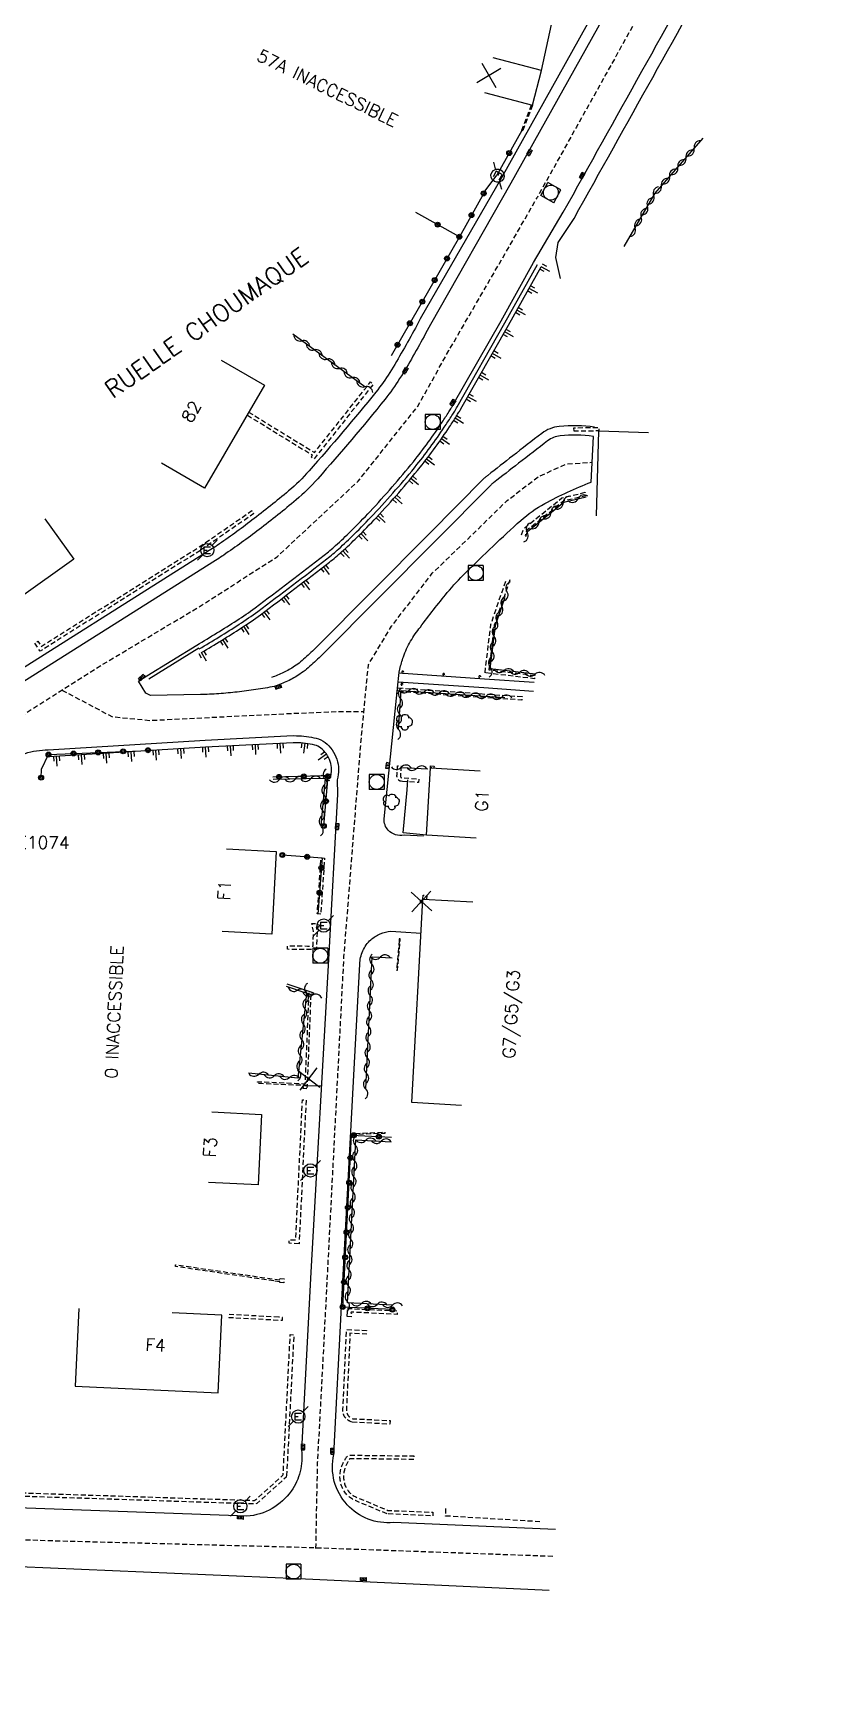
# Model space of a CAD drawing. Header units: millimetres. Extents: x 159999 to 161001, y 122000 to 123000.
# Drawn here: x 160357.3 to 160437.4, y 122552.6 to 122719.6 of the extents above; entities that cross this region are included whole.
import ezdxf
from ezdxf.enums import TextEntityAlignment as Align

# ---------------------------------------------------------------- set-up
doc = ezdxf.new("R2010")
doc.units = ezdxf.units.MM
doc.linetypes.add('DASHED', pattern=[0.75, 0.5, -0.25])
doc.layers.get('0').update_dxf_attribs({"linetype": 'CONTINUOUS'})
for name, color, linetype in [('W0001', 6, 'DASHED'), ('W0008', 7, 'CONTINUOUS'), ('W0017', 7, 'CONTINUOUS'), ('W0100', 7, 'CONTINUOUS'), ('W0112', 1, 'DASHED'), ('W0211', 2, 'CONTINUOUS'), ('W0300', 7, 'CONTINUOUS'), ('W0302', 3, 'CONTINUOUS'), ('W0310', 3, 'CONTINUOUS'), ('W0322', 7, 'CONTINUOUS'), ('W0334', 7, 'CONTINUOUS'), ('W0400', 7, 'CONTINUOUS'), ('W0420', 7, 'CONTINUOUS'), ('W0471', 7, 'CONTINUOUS'), ('W0989', 7, 'CONTINUOUS'), ('W0991', 7, 'CONTINUOUS'), ('W1102', 7, 'CONTINUOUS')]:
    doc.layers.add(name, color=color, linetype=linetype)
doc.styles.get("Standard").update_dxf_attribs({"font": 'romans.shx', "width": 0.85})

# ---------------------------------------------------------------- blocks, each defined once
blk = doc.blocks.new('t991o')
at = {"color": 0, "linetype": 'Continuous'}
for p, q in [((-1, 1), (1, -1)), ((-1, -1), (1, 1))]:
    blk.add_line(p, q, dxfattribs=at)
blk = doc.blocks.new('t322o')
at = {"color": 0, "linetype": 'Continuous'}
for radius in [0.25, 0.15]:
    blk.add_circle((0, 0), radius, dxfattribs=at)
blk = doc.blocks.new('t211o')
at = {"color": 0, "linetype": 'Continuous'}
for p, q in [((-0.29, 0.5), (-0.29, 0)), ((0, 1), (0, 0)), ((0.29, 0.5), (0.29, 0))]:
    blk.add_line(p, q, dxfattribs=at)
blk = doc.blocks.new('t310o')
at = {"color": 0, "linetype": 'Continuous'}
for centre, start, end in [((-0.5, 0.38), 216.8699, 323.1304), ((0.5, -0.37), 36.8699, 143.1303)]:
    blk.add_arc(centre, 0.625, start, end, dxfattribs=at)
blk = doc.blocks.new('T400')
for p, q in [((-0.15, 0.3), (0.15, 0.3)), ((-0.15, -0.25), (-0.15, 0.3)), ((-0.15, 0.15), (0.15, 0.15)), ((-0.15, 0), (0.15, 0)), ((0.15, 0.3), (0.15, -0.25)), ((-0.15, -0.15), (0.15, -0.15)), ((-0.15, -0.25), (-0.15, -0.3)), ((-0.15, -0.3), (0.15, -0.3)), ((0.15, -0.3), (0.15, -0.25))]:
    blk.add_line(p, q)
blk = doc.blocks.new('T471')
for p, q in [((-0.333334, 0.333334), (-0.333334, -0.333334)), ((-0.333334, 0.333334), (0.333334, 0.333334)), ((-0.333334, 0), (0, 0)), ((0.500001, 0.500001), (1.000002, 1.000002)), ((-0.500001, -0.500001), (-1.000002, -1.000002)), ((-0.333334, -0.333334), (0.333334, -0.333334))]:
    blk.add_line(p, q)
blk.add_ellipse((0, 0), major_axis=(0.471405, 0.471405), ratio=1, start_param=5.4977871438, end_param=11.780972451)
blk = doc.blocks.new('T420')
for p, q in [((0.75, 0.75), (-0.75, 0.75)), ((-0.75, 0.75), (-0.75, -0.75)), ((0.75, 0.75), (0.75, -0.75)), ((0.75, -0.75), (-0.75, -0.75))]:
    blk.add_line(p, q)
blk.add_ellipse((0, 0), major_axis=(-0.53, 0.53), ratio=1, start_param=3.926991, end_param=10.210176)
blk = doc.blocks.new('T300')
for p, q in [((-0.8, 0.51), (-0.86, 0.34)), ((-0.86, 0.34), (-0.86, 0.17)), ((-0.86, 0.17), (-0.74, 0.06)), ((-0.69, 0.63), (-0.8, 0.51)), ((-0.8, -0.06), (-0.74, 0.06)), ((-0.74, 0.06), (-0.69, 0.11)), ((-0.57, 0.69), (-0.69, 0.63)), ((-0.46, 0.69), (-0.57, 0.69)), ((-0.29, 0.63), (-0.46, 0.69)), ((-0.29, 0.63), (-0.17, 0.74)), ((-0.23, 0.57), (-0.29, 0.63)), ((-0.17, 0.74), (-0.06, 0.8)), ((-0.06, 0.8), (0.06, 0.8)), ((0.06, 0.8), (0.23, 0.74)), ((0.23, 0.74), (0.34, 0.63)), ((0.34, 0.63), (0.4, 0.51)), ((0.46, 0.46), (0.34, 0.46)), ((0.4, 0.51), (0.4, 0.46)), ((0.57, 0.4), (0.46, 0.46)), ((0.57, 0.4), (0.69, 0.29)), ((0.69, 0.29), (0.74, 0.17)), ((0.74, 0.06), (0.69, -0.17)), ((0.74, 0.17), (0.74, 0.06)), ((-0.8, -0.17), (-0.8, -0.06)), ((-0.8, -0.23), (-0.8, -0.17)), ((-0.74, -0.34), (-0.8, -0.23)), ((-0.69, -0.4), (-0.74, -0.34)), ((-0.51, -0.46), (-0.69, -0.4)), ((-0.4, -0.46), (-0.51, -0.46)), ((-0.4, -0.46), (-0.34, -0.46)), ((-0.34, -0.46), (-0.34, -0.4)), ((-0.34, -0.51), (-0.34, -0.46)), ((-0.29, -0.63), (-0.34, -0.51)), ((-0.17, -0.74), (-0.29, -0.63)), ((-0.06, -0.8), (-0.17, -0.74)), ((0.06, -0.8), (-0.06, -0.8)), ((0.17, -0.74), (0.06, -0.8)), ((0.23, -0.69), (0.17, -0.74)), ((0.29, -0.46), (0.23, -0.46)), ((0.29, -0.63), (0.23, -0.69)), ((0.46, -0.4), (0.29, -0.46)), ((0.34, -0.51), (0.29, -0.63)), ((0.34, -0.51), (0.34, -0.46)), ((0.57, -0.34), (0.46, -0.4)), ((0.63, -0.29), (0.57, -0.34)), ((0.69, -0.17), (0.63, -0.29))]:
    blk.add_line(p, q)

msp = doc.modelspace()

# ---------------------------------------------------------------- linework, layer by layer
at = {"layer": 'W0001'}
msp.add_lwpolyline([(160407.94, 122703.09, -0.000236), (160423.76, 122731.41, -0.22971), (160433.71, 122738.34, -0.152878)], format="xyb", dxfattribs=at)
at = {"layer": 'W0001', "flags": 128}
for points in [[(160186.21, 122391.11), (160189.64, 122406.93), (160196.47, 122438.19), (160202.12, 122464.91), (160204.99, 122478.52), (160209.03, 122497.2), (160214.5, 122521.58), (160218.03, 122538.48), (160223.7, 122564.63), (160226.81, 122572.37), (160228.59, 122574.6), (160236.08, 122578.81), (160248.46, 122584.95), (160260.92, 122591.09), (160274.77, 122599.54), (160294.81, 122612.41), (160337.56, 122639.1), (160349.86, 122647.11), (160364.14, 122656.14), (160374.09, 122662.07), (160381.83, 122667.04), (160389.98, 122674.63), (160395.92, 122682.09), (160399.09, 122687.74), (160404.76, 122697.5), (160407.94, 122703.09)], [(160385.73, 122567.49), (160385.9, 122576.13), (160386.27, 122582.76), (160387.49, 122606.42), (160388.55, 122626.89), (160390.25, 122648.36), (160391, 122656.2), (160393.33, 122660.07), (160397.42, 122665.38), (160401.69, 122669.5), (160404.93, 122672.68), (160408.06, 122675.07), (160410.82, 122676.34), (160413.48, 122676.52)], [(160360.22, 122653.66), (160365.28, 122650.98), (160369.11, 122650.61), (160376.43, 122650.98), (160382.97, 122651.3), (160388.28, 122651.51), (160390.55, 122651.51)], [(160409.52, 122566.68), (160384.23, 122567.58), (160359.01, 122568.24), (160347.95, 122568.63), (160313.45, 122570.17), (160286.29, 122571.19), (160261.21, 122572.33), (160249.76, 122574.1), (160244.62, 122578.47), (160242.02, 122581.76)]]:
    msp.add_lwpolyline(points, dxfattribs=at)
at = {"layer": 'W0008'}
for points in [[(160410.57, 122701.62, -0.000236), (160426.39, 122729.93, -0.098745), (160429.15, 122733.16, -0.151703), (160433.67, 122735.33, 0.004569), (160465.11, 122736.79), (160490.7, 122738.04, 0.004124), (160494.88, 122738.19, -0.018683)], [(160383.52, 122731.28, 0.042483), (160400.66, 122731.84), (160412.7, 122733.41, -0.616626), (160417.49, 122726.35), (160405.3, 122704.56)]]:
    msp.add_lwpolyline(points, format="xyb", dxfattribs=at)
at = {"layer": 'W0008', "flags": 128}
for points in [[(160405.3, 122704.56), (160397.23, 122690.35), (160396.75, 122689.45, -0.01546), (160394.14, 122684.92, -0.031914), (160392.67, 122682.85, -0.010706), (160385.91, 122674.87, -0.036854), (160383.74, 122672.75, -0.011917), (160380.02, 122669.77, -0.013019), (160376.47, 122667.21, -0.007299), (160376.3, 122667.09, -0.001975), (160375.64, 122666.67), (160352.18, 122651.88)], [(160396.55, 122638.99), (160394.58, 122639.1, -0.135043), (160393.72, 122639.13, -0.135043), (160393, 122639.59, -0.097343), (160392.67, 122640.12, -0.097343), (160392.58, 122640.74), (160393.98, 122654.49, -0.032784), (160394.17, 122655.76, -0.032784), (160394.52, 122657, -0.043991), (160395.24, 122658.56, -0.043991), (160396.22, 122659.97, -0.014504), (160398.93, 122663.44, -0.023626), (160400.76, 122665.43, -0.006481), (160403.52, 122668.11, -0.006553), (160406.31, 122670.68, -0.058089), (160408.72, 122672.38, -0.033157), (160413.39, 122674.53), (160413.6, 122679.12, 0.056383), (160410.27, 122679.18, 0.140407), (160409.01, 122678.68, 0.001596), (160406.08, 122676.42, 0.001855), (160403.58, 122674.47, 0.00017), (160403.32, 122674.26), (160397.77, 122668.66), (160386.39, 122657.23), (160386.04, 122656.89, -0.015667), (160384.8, 122655.77, -0.030555), (160384.11, 122655.25, -0.034345), (160382.88, 122654.55, -0.034345), (160381.55, 122654.03, -0.010152), (160379.7, 122653.7, -0.010152), (160377.83, 122653.46, -0.010021), (160375.98, 122653.29, -0.010021), (160374.12, 122653.2), (160369.1, 122653.11), (160368.64, 122653.35), (160367.92, 122654.55), (160368.74, 122655.07), (160373.77, 122658.18, 0.008869), (160377.78, 122660.64, 0.018563), (160379.62, 122661.92, 0.003364), (160386.55, 122667.19, 0.019329), (160387.71, 122668.16, 0.011568), (160389.25, 122669.62, 0.008914), (160391.17, 122671.59, 0.018683), (160395.52, 122676.58, 0.025152), (160398.42, 122680.56, 0.002153), (160399.09, 122681.59, 0.00539), (160399.35, 122682.01, 0.015785), (160399.41, 122682.12, -0.008282), (160399.53, 122682.33), (160404.33, 122690.73), (160407.6, 122696.59), (160410.57, 122701.62)], [(160374.01, 122657.78, 0.008869), (160378.02, 122660.26, 0.018563), (160379.9, 122661.56, 0.003364), (160386.83, 122666.83, 0.019329), (160388.02, 122667.83, 0.011568), (160389.57, 122669.3, 0.008914), (160391.5, 122671.28, 0.018683), (160395.88, 122676.29, 0.025152), (160398.8, 122680.31, 0.002153), (160399.47, 122681.35, 0.00539), (160399.74, 122681.78, 0.015785), (160399.82, 122681.91, -0.008282), (160399.92, 122682.1), (160404.72, 122690.51), (160407.99, 122696.37)], [(160356.51, 122647.29, -0.039909), (160357.66, 122647.56, -0.039909), (160358.84, 122647.66), (160374.6, 122648.64), (160383.43, 122649.08), (160383.78, 122649.07, -0.052786), (160385.77, 122648.82, -0.108769), (160386.65, 122648.4, -0.149211), (160387.83, 122646.71, -0.149211), (160387.87, 122644.66), (160387.9, 122643.21), (160386.98, 122626.6), (160385.21, 122595.22), (160384.29, 122577.35, -0.091288), (160384.15, 122575.2, -0.091288), (160383.25, 122573.24, -0.11056), (160381.33, 122571.49, -0.112645), (160378.8, 122570.72), (160346.47, 122571.9)], [(160409.8, 122569.4), (160393.51, 122570.08, -0.115343), (160390.98, 122570.43, -0.115343), (160388.88, 122571.87, -0.121668), (160387.58, 122574.22, -0.121668), (160387.54, 122576.91), (160388.31, 122591.78), (160389.53, 122615), (160390.14, 122626.13, -0.103304), (160390.44, 122627.47, -0.103304), (160391.25, 122628.59, -0.082275), (160392.18, 122629.18, -0.082275), (160393.25, 122629.44), (160394.25, 122629.38), (160396.3, 122629.26)], [(160223.42, 122543.7), (160227.49, 122563.09, -0.005627), (160227.67, 122563.74, -0.011685), (160227.77, 122564.06, -0.01435), (160228.71, 122566.53, -0.037046), (160229.17, 122567.45, -0.049451), (160229.66, 122568.11, -0.032329), (160230.55, 122568.98, -0.029904), (160230.87, 122569.22, -0.008523), (160232.03, 122569.96, -0.0851), (160233.79, 122570.66, -0.066283), (160236.2, 122570.85), (160261.88, 122569.65), (160286.36, 122568.61), (160302.58, 122567.89), (160346.59, 122566.06), (160383.98, 122564.45), (160409.17, 122563.3)]]:
    msp.add_lwpolyline(points, format="xyb", dxfattribs=at)
msp.add_lwpolyline([(160373.98, 122657.85), (160368.94, 122654.75)], dxfattribs=at)
at = {"layer": 'W0017', "flags": 128}
msp.add_lwpolyline([(160404.36, 122705.09), (160396.2, 122690.91), (160395.72, 122690, -0.01546), (160393.14, 122685.53, -0.031914), (160391.76, 122683.58, -0.010706), (160385.04, 122675.65, -0.036854), (160382.99, 122673.65, -0.011917), (160379.3, 122670.7, -0.013019), (160375.81, 122668.17, -0.007299), (160375.66, 122668.08, -0.001975), (160375.01, 122667.66), (160351.56, 122652.87), (160336.4, 122643.38), (160301.14, 122621.46)], format="xyb", dxfattribs=at)
for points in [[(160410.29, 122694.96), (160409.84, 122697.1), (160410.06, 122698.6), (160411.66, 122701.01)], [(160394.04, 122655.39), (160402.67, 122654.8), (160407.66, 122654.46)], [(160393.98, 122654.49), (160402.61, 122653.9), (160407.6, 122653.56)], [(160396.83, 122639.08), (160394.48, 122639.34), (160394.88, 122643.64), (160394.97, 122644.63)], [(160385.45, 122623.27), (160384.74, 122623.51), (160382.84, 122624.14)], [(160384.84, 122613.95), (160386.21, 122613.94)]]:
    msp.add_lwpolyline(points, dxfattribs=at)
at = {"layer": 'W0100'}
msp.add_lwpolyline([(160402.65, 122713.64), (160407.49, 122712.39), (160408.39, 122715.87), (160412.02, 122732.53), (160411.99, 122732.75), (160405.49, 122731.72), (160398.68, 122730.5), (160396.01, 122726.39), (160391.83, 122728.93), (160391.37, 122726.86), (160387.07, 122728.45, 0.388954), (160386.31, 122728.14), (160384.14, 122723.53)], format="xyb", dxfattribs=at)
at = {"layer": 'W0100', "flags": 128}
for points in [[(160376.22, 122686.79), (160380.55, 122684.28), (160374.53, 122673.93), (160370.21, 122676.44)], [(160413.9, 122671.16), (160414.15, 122679.67), (160419.15, 122679.52)], [(160358.49, 122670.86), (160361.4, 122666.79), (160355.92, 122662.89), (160351.85, 122659.98), (160351.64, 122659.83), (160348.73, 122663.9)], [(160401.82, 122638.79), (160396.83, 122639.08), (160397.23, 122645.85), (160402.22, 122645.56)], [(160376.76, 122637.71), (160381.75, 122637.44), (160381.3, 122629.16), (160376.3, 122629.43)], [(160400.35, 122611.96), (160395.36, 122612.24), (160396.48, 122632.68), (160401.48, 122632.4)], [(160375.28, 122611.3), (160380.27, 122611.06), (160379.94, 122603.99), (160374.94, 122604.22)], [(160361.92, 122591.58), (160361.56, 122583.79), (160375.91, 122583.12), (160376.28, 122590.91), (160371.28, 122591.14)]]:
    msp.add_lwpolyline(points, dxfattribs=at)
for points in [[(160396.43, 122632.29), (160396.25, 122632.28), (160396.24, 122632.57), (160396.41, 122632.58)], [(160384.91, 122614.72), (160385.05, 122614.73), (160385.08, 122614.48), (160384.94, 122614.46)]]:
    msp.add_lwpolyline(points, close=True, dxfattribs=at)
at = {"layer": 'W0112'}
msp.add_lwpolyline([(160407.49, 122712.39), (160406.51, 122709.81), (160406.41, 122709.85), (160407.39, 122712.41)], dxfattribs=at)
at = {"layer": 'W0112', "flags": 128}
for points in [[(160378.97, 122681.57), (160385.59, 122677.5), (160391.22, 122684.59), (160391.5, 122684.37), (160385.53, 122676.84), (160385.25, 122677.06), (160385.37, 122677.22), (160378.79, 122681.26)], [(160406.39, 122669.24), (160406.6, 122669.87), (160410.43, 122672.94), (160412.77, 122673.51), (160412.85, 122673.17), (160410.59, 122672.62), (160406.9, 122669.66), (160406.74, 122669.18)], [(160402.72, 122655.39), (160403.3, 122660.23), (160404.88, 122664.83)], [(160405.22, 122664.74), (160403.65, 122660.16), (160403.11, 122655.7), (160407.73, 122655.14), (160407.68, 122654.79), (160402.72, 122655.39)], [(160396.48, 122632.68), (160396.52, 122633.08), (160396.87, 122633.04), (160396.84, 122632.65)], [(160408.24, 122570.16), (160398.76, 122570.74), (160398.8, 122571.74)]]:
    msp.add_lwpolyline(points, dxfattribs=at)
for points in [[(160411.66, 122679.64), (160411.65, 122679.99), (160414.15, 122680.03), (160414.15, 122679.67)], [(160374.12, 122667.68), (160358.02, 122657.55), (160357.49, 122658.39), (160357.79, 122658.58), (160358.13, 122658.04), (160373.92, 122667.97), (160379.3, 122671.67), (160379.5, 122671.38)], [(160393.98, 122653.87), (160401.45, 122653.35), (160406.44, 122653), (160406.41, 122652.65), (160401.43, 122652.99), (160394.26, 122653.49), (160394.19, 122653.22), (160393.85, 122653.3)], [(160397.25, 122646.05), (160397.6, 122646.02), (160397.58, 122645.82), (160397.23, 122645.85)], [(160386.22, 122631.16), (160385.87, 122631.19), (160386.24, 122636.8), (160386.6, 122636.78)], [(160386.01, 122629.87), (160385.77, 122629.87), (160385.85, 122629.49), (160385.78, 122627.6), (160384.88, 122627.61), (160382.88, 122627.63), (160382.88, 122627.99), (160384.88, 122627.96), (160385.44, 122627.96), (160385.49, 122629.46), (160385.32, 122630.23), (160385.72, 122630.23), (160386.04, 122630.08)], [(160394.09, 122628.52), (160393.83, 122625.54), (160393.93, 122625.53), (160394.19, 122628.52), (160394.2, 122628.67), (160394.1, 122628.68)], [(160385.22, 122623.07), (160384.84, 122613.95), (160379.84, 122614.16), (160379.85, 122614.34), (160384.66, 122614.14), (160385.05, 122623.26), (160385.49, 122623.25), (160385.49, 122623.07)], [(160384.81, 122613.64), (160384.46, 122613.67), (160384.48, 122613.98), (160384.84, 122613.95)], [(160384.04, 122598.07), (160383.04, 122598.12), (160383.05, 122598.48), (160383.7, 122598.45), (160384.38, 122612.53), (160384.74, 122612.51)], [(160389.66, 122609.15), (160392.65, 122609.27), (160392.66, 122609.15), (160389.66, 122609.03), (160389.34, 122609.02), (160389.34, 122609.13)], [(160381.51, 122594.34), (160371.61, 122595.79), (160371.64, 122595.97), (160381.53, 122594.52), (160382.15, 122594.43), (160382.12, 122594.25)], [(160382.52, 122594.16), (160382.12, 122594.17), (160382.13, 122594.57), (160382.53, 122594.56)], [(160381.99, 122590.7), (160377, 122590.97), (160376.99, 122590.68), (160381.98, 122590.41), (160382.36, 122590.39), (160382.38, 122590.67)], [(160388.88, 122590.77), (160388.92, 122591.58), (160393.91, 122591.33), (160393.89, 122590.98), (160389.26, 122591.21), (160389.25, 122591.1), (160389.31, 122591.09), (160389.28, 122590.74)], [(160382.79, 122574.84), (160382.73, 122574.63), (160379.8, 122572.01), (160379.63, 122571.94), (160351.46, 122572.87), (160351.48, 122573.22), (160379.56, 122572.3), (160379.61, 122572.32), (160382.42, 122574.83), (160382.44, 122574.9), (160383.15, 122588.95), (160383.51, 122588.93)]]:
    msp.add_lwpolyline(points, close=True, dxfattribs=at)
for points in [[(160394.55, 122655.44, 0.977486), (160394.36, 122655.48, 1.023033)], [(160398.66, 122655.2, 0.977486), (160398.47, 122655.24, 1.023033)], [(160402.29, 122654.97, 0.977486), (160402.09, 122655.01, 1.023033)], [(160394.47, 122654.21, 0.977486), (160394.28, 122654.26, 1.023033)], [(160394.43, 122644.49), (160394.28, 122644.5, -0.158222), (160394.1, 122644.57, -0.105296), (160393.92, 122644.79, -0.091353), (160393.88, 122644.92, -0.045945), (160393.88, 122645.19), (160393.94, 122646.06), (160394.3, 122646.03), (160394.23, 122645.17, 0.045945), (160394.23, 122644.96, 0.095606), (160394.32, 122644.85), (160394.45, 122644.84), (160396.07, 122644.73), (160396.04, 122644.37)], [(160389.35, 122580.16), (160389.19, 122580.23, -0.075922), (160388.81, 122580.48, -0.088676), (160388.57, 122580.79, -0.07203), (160388.47, 122581.09, -0.059363), (160388.44, 122581.47), (160388.81, 122589.45), (160390.81, 122589.36), (160390.79, 122589), (160389.15, 122589.08), (160388.8, 122581.45, 0.059363), (160388.82, 122581.15, 0.07203), (160388.89, 122580.96, 0.088676), (160389.05, 122580.74, 0.075922), (160389.34, 122580.55), (160389.43, 122580.51), (160393.18, 122580.32), (160393.16, 122579.96)], [(160392.89, 122570.95), (160389.7, 122572.28, -0.187378), (160388.4, 122573.53, -0.176846), (160388.24, 122575.43, -0.080707), (160388.8, 122576.64, -0.253912), (160389.19, 122576.85), (160390.55, 122576.83), (160395.55, 122576.77), (160395.55, 122576.42), (160390.55, 122576.48), (160389.19, 122576.49, 0.253912), (160389.09, 122576.44, 0.080707), (160388.59, 122575.34, 0.176846), (160388.72, 122573.68, 0.187378), (160389.84, 122572.61), (160392.97, 122571.3), (160397.49, 122571.12), (160397.48, 122570.76)]]:
    msp.add_lwpolyline(points, format="xyb", close=True, dxfattribs=at)
at = {"layer": 'W0211', "flags": 128}
msp.add_lwpolyline([(160387.19, 122644.85, 0.149211), (160387.16, 122646.5, 0.149211), (160386.22, 122647.84, 0.108769), (160385.61, 122648.14, 0.052786), (160383.76, 122648.37), (160383.44, 122648.37), (160374.64, 122647.93), (160358.91, 122646.97, -0.149211)], format="xyb", dxfattribs=at)
at = {"layer": 'W0302', "flags": 128}
for points in [[(160374.22, 122657.42, 0.008869), (160378.25, 122659.9, 0.018563), (160380.15, 122661.22, 0.003364), (160387.08, 122666.5, 0.019329), (160388.3, 122667.52, 0.011568), (160389.87, 122669, 0.008914), (160391.81, 122670.99, 0.018683), (160396.2, 122676.03, 0.025152), (160399.15, 122680.08, 0.002153), (160399.82, 122681.12, 0.00539), (160400.1, 122681.56, 0.015785), (160400.19, 122681.71, -0.008282), (160400.29, 122681.9), (160405.09, 122690.3), (160408.36, 122696.16)], [(160413.72, 122680.06, 0.056383), (160410.18, 122680.12, 0.140407), (160408.43, 122679.43, 0.001596), (160405.5, 122677.17, 0.001855), (160403, 122675.21, 0.00017), (160402.73, 122675, 0.030266), (160402.64, 122674.92), (160397.1, 122669.33), (160385.73, 122657.91), (160385.38, 122657.57, -0.015667), (160384.19, 122656.49, -0.030555), (160383.59, 122656.04, -0.034345), (160382.47, 122655.41, -0.034345), (160381.27, 122654.93, -0.034345)]]:
    msp.add_lwpolyline(points, format="xyb", dxfattribs=at)
at = {"layer": 'W0310'}
msp.add_lwpolyline([(160416.71, 122698.19), (160419.8, 122703.54), (160424.64, 122709.08)], dxfattribs=at)
at = {"layer": 'W0310', "flags": 128}
for points in [[(160390.63, 122684.11), (160383.41, 122689.39)], [(160406.82, 122669.07), (160407, 122669.59), (160410.64, 122672.52), (160412.88, 122673.06)], [(160407.74, 122655.25), (160403.23, 122655.79), (160403.76, 122660.13), (160404.71, 122662.92)], [(160394.03, 122649.69), (160394.28, 122653.63), (160399.73, 122653.25), (160404.72, 122652.9)], [(160394.29, 122645.9), (160396.97, 122645.75)], [(160386.27, 122640.03), (160386.68, 122644.79), (160386.42, 122644.79), (160381.42, 122644.67)], [(160390.73, 122613.62), (160391.39, 122626.88), (160393.39, 122626.79)], [(160385.37, 122623.03), (160384.66, 122623.26), (160382.76, 122623.89)], [(160384.77, 122623.22), (160383.92, 122614.7), (160378.95, 122615.2)], [(160393.43, 122591.91), (160388.89, 122592.15), (160389.74, 122608.5), (160393.29, 122608.31)]]:
    msp.add_lwpolyline(points, dxfattribs=at)
at = {"layer": 'W0322'}
msp.add_lwpolyline([(160406.42, 122709.84), (160403.91, 122705.34)], dxfattribs=at)
at = {"layer": 'W0322', "flags": 128}
for points in [[(160402.72, 122703.78), (160403.91, 122705.34)], [(160402.72, 122703.78), (160400.14, 122699.16), (160395.78, 122701.6)], [(160400.14, 122699.16), (160393.29, 122687.2)], [(160358.12, 122644.86), (160358.15, 122645.72), (160358.85, 122647.18), (160368.99, 122647.59)], [(160386.52, 122640.01), (160386.96, 122645.05), (160386.41, 122645.04), (160381.41, 122644.92)], [(160382.36, 122637.1), (160386.35, 122636.8), (160385.93, 122631.17)], [(160393.41, 122591.46), (160388.42, 122591.72), (160389.32, 122608.97), (160393.32, 122608.76)]]:
    msp.add_lwpolyline(points, dxfattribs=at)
at = {"layer": 'W0334'}
for points in [[(160411.66, 122701.01, -0.000236), (160427.48, 122729.32, -0.099953), (160429.97, 122732.21, -0.151166), (160433.79, 122734.09, 0.004558), (160465.17, 122735.55), (160490.76, 122736.8, -0.025775), (160495.33, 122736.78, -0.025775)], [(160411.96, 122732.23), (160412.84, 122732.34, -0.616626), (160416.54, 122726.88), (160404.36, 122705.09)]]:
    msp.add_lwpolyline(points, format="xyb", dxfattribs=at)
at = {"layer": 'W1102'}
msp.add_line((160408.39, 122715.87), (160403.55, 122717.12), dxfattribs=at)

# ---------------------------------------------------------------- block references
at = {"layer": 'W0211'}
for p, rotation in [((160408.36, 122696.16), 240.8131248004489), ((160407.14, 122693.98), 240.8131248004489), ((160405.92, 122691.8), 240.8131248004489), ((160404.7, 122689.62), 240.2717409051945), ((160403.46, 122687.45), 240.2717409051945), ((160402.22, 122685.28), 240.2717409051945), ((160400.98, 122683.11), 240.2717409051945), ((160399.71, 122680.95), 237.2353893278953), ((160398.33, 122678.87), 235.1419288642005), ((160396.85, 122676.85), 232.2654872331512), ((160395.28, 122674.91), 230.1303917352146), ((160393.65, 122673.01), 228.5297542353076), ((160391.97, 122671.16), 226.9291167354007), ((160390.23, 122669.36), 225.1144945026459), ((160388.43, 122667.63), 222.2991154383321), ((160386.5, 122666.05), 217.5901925858464), ((160384.51, 122664.53), 217.3690890878202), ((160382.52, 122663.01), 217.1479855897938), ((160378.49, 122660.06), 213.1602079042207), ((160380.53, 122661.51), 216.9268820917676), ((160376.38, 122658.73), 211.6805570076467), ((160374.24, 122657.43), 210.6066003976909), ((160359.68, 122647.02), 183.495230727628), ((160362.18, 122647.17), 183.495230727628), ((160364.67, 122647.32), 183.495230727628), ((160367.17, 122647.47), 183.495230727628), ((160369.66, 122647.63), 183.495230727628), ((160372.16, 122647.78), 183.495230727628), ((160374.65, 122647.93), 182.8797143818456), ((160377.15, 122648.06), 182.8797143818456), ((160379.65, 122648.18), 182.8797143818456), ((160382.15, 122648.31), 182.8797143818456), ((160384.64, 122648.31), 173.1617519474798), ((160386.79, 122647.24), 124.9815036826945), ((160387.19, 122644.85), 74.06392431676682)]:
    msp.add_blockref('t211o', p, dxfattribs=dict(at, rotation=rotation))
at = {"layer": 'W0300'}
for p in [(160394.67, 122650.42), (160393.35, 122642.42)]:
    msp.add_blockref('T300', p, dxfattribs=at)
at = {"layer": 'W0310'}
for p, rotation in [((160423.73, 122708.04), 48.8178854758285), ((160422.09, 122706.15), 48.8178854758285), ((160422.91, 122707.1), 48.8178854758285), ((160420.44, 122704.27), 48.8178854758285), ((160421.26, 122705.21), 48.8178854758285), ((160419.66, 122703.3), 59.9985458420722), ((160418.41, 122701.14), 59.9985458420722), ((160419.04, 122702.22), 59.9985458420722), ((160417.79, 122700.05), 59.9985458420722), ((160384.31, 122688.73), 143.7835107152829), ((160385.57, 122687.81), 143.7835107152829), ((160386.84, 122686.88), 143.7835107152829), ((160388.1, 122685.96), 143.7835107152829), ((160389.36, 122685.03), 143.7835107152829), ((160390.63, 122684.11), 143.7835107152829), ((160409.35, 122671.48), 38.77518398381319), ((160410.57, 122672.46), 38.77518398381319), ((160412.07, 122672.87), 13.6833845389828), ((160406.96, 122669.48), 71.1014583663045), ((160408.13, 122670.5), 38.77518398381319), ((160404.93, 122663.56), 71.1014583663045), ((160404.42, 122662.07), 71.1014583663045), ((160403.63, 122659.06), 83.1299165936119), ((160403.92, 122660.59), 71.1014583663045), ((160403.44, 122657.51), 83.1299165936119), ((160403.25, 122655.95), 83.1299165936119), ((160404.63, 122655.62), 173.1299165933129), ((160406.18, 122655.44), 173.1299165933129), ((160407.74, 122655.25), 173.1299165933129), ((160394.23, 122652.82), 86.40788226199727), ((160395.03, 122653.58), 356.0216547335222), ((160396.59, 122653.47), 356.0216547335222), ((160398.16, 122653.36), 356.0216547335222), ((160399.72, 122653.25), 356.0216547335222), ((160401.28, 122653.14), 356.0216547334289), ((160394.13, 122651.26), 86.40788226199727), ((160402.84, 122653.03), 356.0216547334289), ((160404.41, 122652.93), 356.0216547334289), ((160394.03, 122649.69), 86.40788226199727), ((160386.67, 122644.71), 85.06903671270983), ((160394.31, 122645.9), 356.7876131410482), ((160395.87, 122645.81), 356.7876131410482), ((160382.07, 122644.68), 181.3476882728374), ((160383.63, 122644.72), 181.3476882728374), ((160385.2, 122644.76), 181.3476882728374), ((160386.54, 122643.15), 85.06903671270983), ((160386.4, 122641.59), 85.06903671270983), ((160386.27, 122640.03), 85.06903671270983), ((160391.35, 122626.13), 87.17223081621877), ((160392.2, 122626.84), 357.1722308164167), ((160391.28, 122624.57), 87.17223081621877), ((160383.89, 122623.52), 161.6110246121687), ((160385.37, 122623.03), 161.6110246119879), ((160384.77, 122623.22), 264.3121582811785), ((160391.2, 122623), 87.17223081621877), ((160384.62, 122621.67), 264.3121582811785), ((160391.12, 122621.44), 87.17223081621877), ((160384.46, 122620.11), 264.3121582811785), ((160391.04, 122619.87), 87.17223081621877), ((160384.31, 122618.55), 264.3121582811785), ((160390.97, 122618.31), 87.17223081621877), ((160384.15, 122616.99), 264.3121582811785), ((160390.89, 122616.75), 87.17223081621877), ((160379.98, 122615.09), 174.312158281132), ((160381.54, 122614.94), 174.312158281132), ((160383.1, 122614.78), 174.312158281132), ((160384, 122615.43), 264.3121582811785), ((160390.81, 122615.18), 87.17223081621877), ((160390.73, 122613.62), 87.17223081621877), ((160389.71, 122607.93), 86.99714296983848), ((160390.74, 122608.45), 356.9971429696709), ((160392.3, 122608.36), 356.9971429696709), ((160389.63, 122606.37), 86.99714296983848), ((160389.55, 122604.8), 86.99714296983848), ((160389.47, 122603.24), 86.99714296983848), ((160389.39, 122601.67), 86.99714296983848), ((160389.3, 122600.11), 86.99714296983848), ((160389.22, 122598.55), 86.99714296983848), ((160389.14, 122596.98), 86.99714296983848), ((160389.06, 122595.42), 86.99714296983848), ((160388.89, 122592.29), 86.99714296983848), ((160388.98, 122593.86), 86.99714296983848), ((160390.3, 122592.07), 176.9971429696753), ((160391.87, 122591.99), 176.9971429696753), ((160393.43, 122591.91), 176.9971429696753)]:
    msp.add_blockref('t310o', p, dxfattribs=dict(at, rotation=rotation))
at = {"layer": 'W0322'}
for p, rotation in [((160405.15, 122707.57), 240.817504535942), ((160402.58, 122703.52), 240.835316960177), ((160397.96, 122700.38), 150.8353169602765), ((160401.36, 122701.34), 240.835316960177), ((160400.14, 122699.16), 150.8353169602765), ((160400.14, 122699.16), 240.1918914632683), ((160398.9, 122696.99), 240.1918914632683), ((160397.66, 122694.82), 240.1918914632683), ((160396.42, 122692.65), 240.1918914632683), ((160395.17, 122690.48), 240.1918914632683), ((160393.93, 122688.32), 240.1918914632683), ((160358.87, 122647.18), 2.535169756311038), ((160361.37, 122647.29), 2.535169756311038), ((160363.86, 122647.4), 2.535169756311038), ((160366.36, 122647.51), 2.535169756311038), ((160368.86, 122647.62), 2.535169756311038), ((160358.12, 122644.86), 88.10798129417648), ((160382.02, 122644.94), 181.3476882728374), ((160384.52, 122645), 181.3476882728374), ((160386.95, 122644.99), 85.06903671273855), ((160386.74, 122642.5), 85.06903671273855), ((160386.52, 122640.01), 85.06903671273855), ((160382.36, 122637.1), 355.7237785211402), ((160384.85, 122636.92), 355.7237785211402), ((160386.28, 122635.81), 265.7237785211308), ((160386.09, 122633.31), 265.7237785211308), ((160389.55, 122608.96), 356.9971429697344), ((160392.05, 122608.83), 356.9971429697344), ((160389.2, 122606.7), 86.99714296976276), ((160389.07, 122604.2), 86.99714296976276), ((160388.94, 122601.71), 86.99714296976276), ((160388.81, 122599.21), 86.99714296976276), ((160388.68, 122596.71), 86.99714296976276), ((160388.55, 122594.22), 86.99714296976276), ((160388.42, 122591.72), 86.99714296976276), ((160390.91, 122591.59), 176.9971429697257), ((160393.41, 122591.46), 176.9971429697257)]:
    msp.add_blockref('t322o', p, dxfattribs=dict(at, rotation=rotation))
at = {"layer": 'W0400'}
for p, rotation in [((160407.18, 122707.63), 330.878596782251), ((160412.47, 122705.3), 330.814428331693), ((160394.72, 122685.75), 330.6030499190689), ((160399.49, 122682.53), 326.2191939123009), ((160368.24, 122654.91), 132.9848040095268), ((160381.94, 122653.98), 288.1777348679183), ((160392.94, 122646.06), 171.6048585196783), ((160387.86, 122639.96), 354.9288992022226), ((160384.44, 122577.67), 358.803680166864), ((160387.37, 122577.26), 0.1875234919169608), ((160378.15, 122570.59), 89.73333814338243), ((160390.51, 122564.39), 87.2605012037121)]:
    msp.add_blockref('T400', p, dxfattribs=dict(at, rotation=rotation))
at = {"layer": 'W0420', "rotation": 240.878596782251}
msp.add_blockref('T420', (160409.33, 122703.6), dxfattribs=at)
at = {"layer": 'W0420'}
for p in [(160397.47, 122680.58), (160401.79, 122665.42), (160391.84, 122644.43), (160386.17, 122626.98), (160383.48, 122565.15)]:
    msp.add_blockref('T420', p, dxfattribs=at)
at = {"layer": 'W0471', "rotation": 240.878596782251}
msp.add_blockref('T471', (160403.98, 122705.3), dxfattribs=at)
at = {"layer": 'W0471'}
for p in [(160374.82, 122667.71), (160386.51, 122630.02), (160385.18, 122605.43), (160383.95, 122580.72), (160378.14, 122571.72)]:
    msp.add_blockref('T471', p, dxfattribs=at)
at = {"layer": 'W0991', "rotation": 345.500364766028}
msp.add_blockref('t991o', (160403.1, 122715.38), dxfattribs=at)
at = {"layer": 'W0991', "extrusion": (0, 0, -1)}
for p, rotation in [((-160396.33, 122632.43), 87.1809629415471), ((-160385, 122614.6), 82.32126524860672)]:
    msp.add_blockref('t991o', p, dxfattribs=dict(at, rotation=rotation))

# ---------------------------------------------------------------- texts
at = {"layer": 'W0989'}
msp.add_text('RUELLE CHOUMAQUE', height=1.75, rotation=35.0106, dxfattribs=at).set_placement((160374.78, 122690.46), align=Align.MIDDLE)
at = {"layer": 'W0991'}
for s, rotation, p in [('57A INACCESSIBLE', 333.9729, (160386.89, 122714.1)), ('82', 59.8356, (160373.22, 122681.61)), ('G1', 86.8697, (160402.4, 122642.56)), ('CE1074', 359.399, (160357.77, 122638.36)), ('F1', 86.8697, (160376.53, 122633.57)), ('0 INACCESSIBLE', 87.2984, (160365.47, 122621.34)), ('G7/G5/G3', 86.8697, (160405.44, 122621.12)), ('F3', 86.8697, (160375.11, 122607.76)), ('F4', 356.8365, (160369.61, 122587.9))]:
    msp.add_text(s, height=1.25, rotation=rotation, dxfattribs=at).set_placement(p, align=Align.MIDDLE)

doc.saveas('drawing.dxf')
